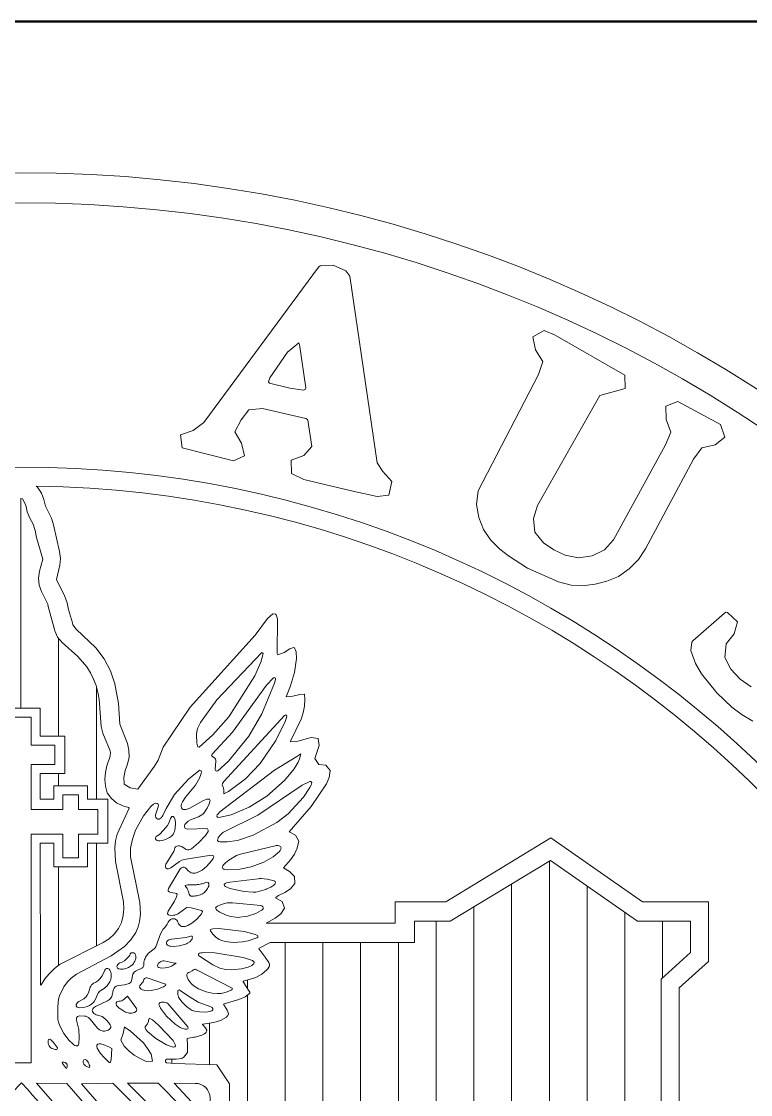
# Model space of a CAD drawing. Extents: x 0 to 34.6, y 0 to 17.
# Drawn here: x 29.75 to 30.233, y 1.789 to 2.5 of the extents above; entities that cross this region are included whole.
import ezdxf

# ---------------------------------------------------------------- set-up
doc = ezdxf.new("R2010")
doc.units = 0
doc.header["$LTSCALE"] = 0.01
doc.header["$MEASUREMENT"] = 0
doc.layers.get('0').update_dxf_attribs({"lineweight": 20})
doc.layers.add('G-ANNO-LOGO-COA~', color=7, linetype='Continuous', lineweight=20)
doc.layers.add('G-ANNO-TTBL', color=7, linetype='Continuous', lineweight=50)

# ---------------------------------------------------------------- blocks, each defined once
blk = doc.blocks.new('LOGO_COA')
at = {"linetype": 'ByBlock', "lineweight": -2, "transparency": 16777216}
h = blk.add_hatch(dxfattribs=at)
h.set_pattern_fill('ANSI31', color=0, scale=0.2, angle=45)
h.paths.add_polyline_path([(-0.01303, 0.36238), (-0.01264, 0.45555), (-0.02159, 0.45555), (-0.02159, 0.43987), (-0.04399, 0.43987), (-0.04399, 0.45555), (-0.05668, 0.45555), (-0.05668, 0.48466), (-0.04399, 0.48466), (-0.04399, 0.49362), (-0.02159, 0.49362), (-0.02159, 0.48466), (-0.01264, 0.48466), (-0.01264, 0.50183), (-0.02831, 0.50183), (-0.02831, 0.52647), (-0.01264, 0.52647), (-0.01264, 0.54513), (0.01274, 0.54513), (0.01274, 0.52647), (0.02917, 0.52647), (0.02917, 0.50183), (0.01274, 0.50183), (0.01274, 0.48466), (0.0217, 0.48466), (0.0217, 0.49362), (0.0441, 0.49362), (0.0441, 0.48466), (0.05754, 0.48466), (0.05754, 0.45555), (0.0441, 0.45555), (0.0441, 0.43987), (0.0217, 0.43987), (0.0217, 0.45555), (0.01274, 0.45555), (0.01303, 0.36159), (0.01337, 0.36181), (0.01594, 0.36578), (0.01872, 0.36916), (0.02202, 0.37244), (0.02561, 0.37519), (0.05446, 0.38976), (0.05834, 0.39234), (0.06175, 0.39538), (0.06455, 0.399), (0.06658, 0.40314), (0.06777, 0.40759), (0.0682, 0.41223), (0.06796, 0.41681), (0.06255, 0.44353), (0.06212, 0.45256), (0.06256, 0.45711), (0.06383, 0.46158), (0.0717, 0.47882), (0.07127, 0.47919), (0.06746, 0.48046), (0.06335, 0.48241), (0.05988, 0.4852), (0.05717, 0.48897), (0.05591, 0.49332), (0.0556, 0.49785), (0.05594, 0.50236), (0.05688, 0.50686), (0.05909, 0.5133), (0.05917, 0.51368), (0.05928, 0.51555), (0.05904, 0.51681), (0.05417, 0.52852), (0.05303, 0.53296), (0.05176, 0.55111), (0.05094, 0.55565), (0.04974, 0.56), (0.04808, 0.56433), (0.04599, 0.56849), (0.04357, 0.57233), (0.03778, 0.57935), (0.0274, 0.58859), (0.02426, 0.59201), (0.02245, 0.59623), (0.02233, 0.59722), (0.01808, 0.61231), (0.01782, 0.61398), (0.01369, 0.62225), (0.01215, 0.62659), (0.01164, 0.63117), (0.0122, 0.63575), (0.01448, 0.64369), (0.01024, 0.65823), (0.00951, 0.66276), (0.0082, 0.66701), (0.00588, 0.67089), (0.00416, 0.67516), (0.00314, 0.67965), (0.00101, 0.68364), (-0.00004, 0.68398), (-0.00062, 0.68371), (-0.00098, 0.68335), (-0.0024, 0.68064), (-0.00348, 0.67618), (-0.00508, 0.67202), (-0.00729, 0.66803), (-0.009, 0.66383), (-0.0106, 0.65491), (-0.01316, 0.64596), (-0.01312, 0.64139), (-0.01138, 0.63235), (-0.01165, 0.62772), (-0.01301, 0.62338), (-0.01772, 0.6129), (-0.01812, 0.61064), (-0.02341, 0.59293), (-0.04285, 0.57321), (-0.04537, 0.56943), (-0.04907, 0.56116), (-0.05035, 0.5567), (-0.05347, 0.52932), (-0.0586, 0.51667), (-0.05836, 0.51201), (-0.05685, 0.50767), (-0.05583, 0.50315), (-0.05536, 0.49859), (-0.05546, 0.49394), (-0.05665, 0.48947), (-0.05923, 0.48566), (-0.06274, 0.48266), (-0.06972, 0.47909), (-0.06995, 0.47878), (-0.06291, 0.46391), (-0.06144, 0.45953), (-0.06064, 0.45502), (-0.06057, 0.44587), (-0.06581, 0.41886), (-0.06628, 0.41433), (-0.06631, 0.40977), (-0.06563, 0.40519), (-0.06399, 0.40083), (-0.06141, 0.39695), (-0.0582, 0.39357), (-0.05455, 0.39078), (-0.02626, 0.37555), (-0.02253, 0.37285), (-0.01907, 0.36976)])
h = blk.add_hatch(dxfattribs=at)
h.set_pattern_fill('ANSI31', color=0, scale=0.2, angle=45)
h.paths.add_polyline_path([(0.35076, 0.4442), (0.28418, 0.40404), (0.26059, 0.40404), (0.26059, 0.38985), (0.16498, 0.38985), (0.15783, 0.38595), (0.15759, 0.38571), (0.15757, 0.38568), (0.15763, 0.38549), (0.15768, 0.3854), (0.15774, 0.38529), (0.15902, 0.38353), (0.16185, 0.38002), (0.1642, 0.37651), (0.16437, 0.3761), (0.16456, 0.37544), (0.16459, 0.37522), (0.16457, 0.37437), (0.1645, 0.37406), (0.16439, 0.37375), (0.16425, 0.37344), (0.16379, 0.3727), (0.1637, 0.37259), (0.16296, 0.37172), (0.15958, 0.36873), (0.15561, 0.36662), (0.14743, 0.36421), (0.14716, 0.36408), (0.14712, 0.36403), (0.14716, 0.36389), (0.14722, 0.36379), (0.14727, 0.36369), (0.14734, 0.36358), (0.1488, 0.3614), (0.15124, 0.35755), (0.15154, 0.35682), (0.15159, 0.35657), (0.15152, 0.35613), (0.15147, 0.35601), (0.1486, 0.35378), (0.14428, 0.35203), (0.13451, 0.34915), (0.13421, 0.34902), (0.13416, 0.34897), (0.13415, 0.34895), (0.13658, 0.34497), (0.13741, 0.34281), (0.13736, 0.34241), (0.13716, 0.3418), (0.13711, 0.3417), (0.137, 0.3415), (0.13673, 0.3411), (0.13665, 0.341), (0.13604, 0.34036), (0.13211, 0.33808), (0.12777, 0.33683), (0.12038, 0.33571), (0.12029, 0.33567), (0.12028, 0.33566), (0.12024, 0.33563), (0.12029, 0.33551), (0.12221, 0.33336), (0.12291, 0.33224), (0.12298, 0.33204), (0.12306, 0.33163), (0.12307, 0.33129), (0.12275, 0.33039), (0.1227, 0.3303), (0.12226, 0.32981), (0.12188, 0.3295), (0.12167, 0.32935), (0.1198, 0.32841), (0.11542, 0.32719), (0.11441, 0.327), (0.11011, 0.3262), (0.1104, 0.32158), (0.11021, 0.31694), (0.10774, 0.31365), (0.10764, 0.31357), (0.10685, 0.31308), (0.1066, 0.31298), (0.10283, 0.3126), (0.09821, 0.31255), (0.09668, 0.31241), (0.09589, 0.31206), (0.09578, 0.31187), (0.09576, 0.31113), (0.09581, 0.31086), (0.09642, 0.31017), (0.09644, 0.31016), (0.09652, 0.31012), (0.1017, 0.30954), (0.12984, 0.30886), (0.13813, 0.29617), (0.13816, 0.28012), (0.42407, 0.28012), (0.42407, 0.3656), (0.44348, 0.38322), (0.44348, 0.40404), (0.40827, 0.40404)])
at = {"color": 0, "linetype": 'ByBlock', "lineweight": -2}
for points in [[(0.2199, 0.68881), (0.18741, 0.69655), (0.1792, 0.70049), (0.17895, 0.7094), (0.18726, 0.71236), (0.1926, 0.71844), (0.1899, 0.73584), (0.18972, 0.73621), (0.18878, 0.73691), (0.1886, 0.737), (0.15998, 0.74366), (0.15104, 0.74268), (0.14584, 0.73607), (0.14168, 0.72809), (0.14602, 0.72071), (0.148, 0.71222), (0.14067, 0.70886), (0.10687, 0.71745), (0.10559, 0.72605), (0.11414, 0.72906), (0.12103, 0.73428), (0.1971, 0.83722), (0.19728, 0.8374), (0.19813, 0.83809), (0.2068, 0.83846), (0.21521, 0.83483), (0.21772, 0.83136), (0.23603, 0.70751), (0.2397, 0.70187), (0.24572, 0.69526), (0.24371, 0.6862), (0.23597, 0.68521)], [(0.3645, 0.62648), (0.35602, 0.62865), (0.3355, 0.63788), (0.32279, 0.64588), (0.31708, 0.65033), (0.31094, 0.65652), (0.30637, 0.66352), (0.30321, 0.67142), (0.30181, 0.68), (0.30286, 0.68899), (0.34287, 0.76618), (0.34558, 0.77467), (0.34082, 0.78247), (0.33897, 0.79111), (0.34656, 0.79518), (0.35382, 0.79208), (0.39998, 0.76568), (0.40013, 0.75683), (0.38346, 0.75214), (0.34208, 0.67939), (0.33947, 0.67081), (0.34038, 0.66174), (0.34597, 0.6547), (0.35294, 0.65), (0.3605, 0.64647), (0.3693, 0.64458), (0.37841, 0.64588), (0.38651, 0.64996), (0.39243, 0.65661), (0.4268, 0.71955), (0.43044, 0.72788), (0.42735, 0.73629), (0.42699, 0.74524), (0.43496, 0.74823), (0.46332, 0.73293), (0.46619, 0.72465), (0.45971, 0.71957), (0.45083, 0.71747), (0.4455, 0.71002), (0.41358, 0.6506), (0.40894, 0.64358), (0.40271, 0.63727), (0.39572, 0.63237), (0.3881, 0.62917), (0.38019, 0.62712), (0.37162, 0.62612)], [(0.18853, 0.75637), (0.18862, 0.75718), (0.1844, 0.78588), (0.18408, 0.78682), (0.18398, 0.78698), (0.17652, 0.781), (0.16483, 0.7639), (0.16387, 0.76132), (0.16439, 0.76053), (0.16454, 0.76046), (0.17799, 0.75702), (0.18711, 0.75581)], [(0.1272, 0.52744), (0.13772, 0.53935), (0.15482, 0.56645), (0.15885, 0.57546), (0.16017, 0.58033), (0.16033, 0.58127), (0.15958, 0.58193), (0.12966, 0.55066), (0.11895, 0.53552), (0.1172, 0.532), (0.11651, 0.52974), (0.11621, 0.52742), (0.11654, 0.52177), (0.11685, 0.5202), (0.11719, 0.51937), (0.11809, 0.51917)], [(0.13743, 0.50986), (0.15098, 0.5264), (0.15959, 0.54127), (0.16788, 0.56169), (0.16851, 0.56408), (0.16864, 0.56501), (0.16775, 0.56546), (0.16737, 0.56522), (0.16259, 0.56026), (0.14012, 0.52907), (0.12658, 0.51465), (0.12631, 0.51378), (0.12692, 0.51307), (0.12832, 0.51203), (0.12891, 0.51131), (0.1291, 0.51054), (0.12912, 0.5097), (0.12869, 0.5046), (0.12883, 0.50375), (0.12964, 0.50333), (0.13046, 0.50354)], [(0.13741, 0.48988), (0.14864, 0.49814), (0.15853, 0.5084), (0.16882, 0.5236), (0.17498, 0.53614), (0.17588, 0.53881), (0.17603, 0.5398), (0.17543, 0.54061), (0.17452, 0.54022), (0.13438, 0.49658), (0.13384, 0.49582), (0.13343, 0.49505), (0.13329, 0.49419), (0.13396, 0.49266), (0.13422, 0.49178), (0.13439, 0.49088), (0.13443, 0.48836)], [(0.18281, 0.51311), (0.16795, 0.50391), (0.13178, 0.47629), (0.13057, 0.47511), (0.13, 0.4744), (0.12964, 0.47355), (0.13023, 0.47284), (0.13115, 0.47273), (0.13922, 0.47436), (0.15111, 0.47941), (0.1629, 0.4868), (0.17457, 0.49724), (0.18093, 0.50492), (0.18355, 0.5092), (0.18452, 0.51141), (0.18543, 0.51482)], [(0.03863, 0.32677), (0.03833, 0.33208), (0.0368, 0.33831), (0.03673, 0.33915), (0.03686, 0.34001), (0.03741, 0.34074), (0.03818, 0.34107), (0.03897, 0.3412), (0.04219, 0.34107), (0.04307, 0.34092), (0.04391, 0.34063), (0.04467, 0.34014), (0.04575, 0.33908), (0.05077, 0.33306), (0.05207, 0.33188), (0.05282, 0.33143), (0.0537, 0.33119), (0.05452, 0.3311), (0.05537, 0.33112), (0.05621, 0.33124), (0.05702, 0.33145), (0.05777, 0.33175), (0.05853, 0.33218), (0.0592, 0.33277), (0.05961, 0.33354), (0.05955, 0.33444), (0.0592, 0.33527), (0.05832, 0.33661), (0.05648, 0.33867), (0.05463, 0.34021), (0.05385, 0.34072), (0.05308, 0.3411), (0.05224, 0.34133), (0.05141, 0.34139), (0.0506, 0.34157), (0.04982, 0.34188), (0.0491, 0.34227), (0.04838, 0.34282), (0.0478, 0.34344), (0.04737, 0.34418), (0.04721, 0.34506), (0.04751, 0.34582), (0.04811, 0.34644), (0.04946, 0.34733), (0.05743, 0.35113), (0.05875, 0.35207), (0.05937, 0.35269), (0.05984, 0.35336), (0.0602, 0.35409), (0.06047, 0.35491), (0.06106, 0.35798), (0.06133, 0.35875), (0.06172, 0.35952), (0.06229, 0.36023), (0.063, 0.36078), (0.06384, 0.36117), (0.06471, 0.36138), (0.0685, 0.36173), (0.07093, 0.36233), (0.0717, 0.36265), (0.0724, 0.36309), (0.07298, 0.36375), (0.07332, 0.36452), (0.07421, 0.36876), (0.07454, 0.36955), (0.07503, 0.37019), (0.07577, 0.37075), (0.08006, 0.37286), (0.0807, 0.37334), (0.08121, 0.37408), (0.08139, 0.37489), (0.08149, 0.3767), (0.08163, 0.37758), (0.08187, 0.37844), (0.08219, 0.37929), (0.08258, 0.38011), (0.08351, 0.38154), (0.08457, 0.38272), (0.08818, 0.38558), (0.08879, 0.38623), (0.08929, 0.38699), (0.09238, 0.3955), (0.09351, 0.39764), (0.09406, 0.39838), (0.09526, 0.39968), (0.09678, 0.40193), (0.09752, 0.40328), (0.09799, 0.40398), (0.09852, 0.40458), (0.09915, 0.40505), (0.10002, 0.40539), (0.10089, 0.4055), (0.10182, 0.40549), (0.10267, 0.40514), (0.10324, 0.40457), (0.1037, 0.40386), (0.10446, 0.40226), (0.10493, 0.40153), (0.10558, 0.40089), (0.10633, 0.40048), (0.10719, 0.4003), (0.10803, 0.40033), (0.1088, 0.40049), (0.11044, 0.4011), (0.11314, 0.40262), (0.11624, 0.40511), (0.11852, 0.40752), (0.11952, 0.40887), (0.11994, 0.40959), (0.12023, 0.41041), (0.11959, 0.41101), (0.11265, 0.41272), (0.10997, 0.413), (0.10912, 0.41262), (0.10432, 0.40907), (0.10359, 0.40863), (0.1028, 0.40825), (0.10193, 0.40797), (0.10101, 0.40782), (0.09933, 0.40779), (0.09844, 0.4079), (0.09763, 0.4082), (0.09712, 0.40889), (0.09721, 0.4098), (0.09755, 0.41057), (0.10178, 0.41718), (0.10306, 0.42), (0.10331, 0.42078), (0.10344, 0.42167), (0.10295, 0.42221), (0.10212, 0.42249), (0.09896, 0.42301), (0.09808, 0.42333), (0.0975, 0.42394), (0.0974, 0.42479), (0.09762, 0.42565), (0.10516, 0.43818), (0.10571, 0.43884), (0.1064, 0.43937), (0.10721, 0.43967), (0.10812, 0.43964), (0.10893, 0.43927), (0.1096, 0.43867), (0.11068, 0.43735), (0.11132, 0.43682), (0.11203, 0.43636), (0.11278, 0.436), (0.11358, 0.43575), (0.11448, 0.43567), (0.11529, 0.43574), (0.11615, 0.43592), (0.11779, 0.43652), (0.1201, 0.43782), (0.12298, 0.44015), (0.12638, 0.44408), (0.12729, 0.44546), (0.12766, 0.44628), (0.12762, 0.44715), (0.12685, 0.44755), (0.12597, 0.4476), (0.10814, 0.44485), (0.10651, 0.44429), (0.10502, 0.4435), (0.09924, 0.43923), (0.09843, 0.43877), (0.09764, 0.43858), (0.09679, 0.43868), (0.09602, 0.4392), (0.09566, 0.43997), (0.09568, 0.44087), (0.096, 0.44168), (0.1009, 0.44937), (0.10128, 0.45014), (0.10156, 0.45087), (0.10164, 0.45174), (0.1019, 0.45255), (0.10242, 0.45325), (0.10314, 0.4537), (0.10403, 0.45391), (0.10491, 0.45387), (0.10572, 0.45367), (0.10656, 0.45332), (0.10876, 0.45186), (0.10949, 0.45151), (0.11033, 0.4513), (0.1112, 0.4513), (0.11206, 0.45147), (0.11289, 0.45188), (0.11768, 0.4558), (0.12216, 0.46067), (0.1235, 0.46259), (0.12389, 0.46341), (0.12396, 0.4643), (0.12352, 0.46506), (0.12273, 0.46524), (0.11045, 0.46494), (0.10966, 0.46505), (0.1088, 0.46538), (0.10834, 0.46613), (0.10833, 0.46701), (0.10863, 0.46789), (0.1091, 0.46859), (0.10963, 0.46918), (0.11085, 0.47017), (0.11231, 0.47105), (0.11764, 0.47315), (0.11972, 0.47429), (0.12043, 0.47481), (0.12102, 0.47543), (0.12325, 0.47878), (0.1246, 0.4816), (0.12512, 0.48318), (0.12523, 0.48393), (0.12486, 0.4847), (0.12402, 0.48485), (0.12313, 0.48473), (0.12088, 0.48397), (0.11186, 0.47885), (0.11016, 0.47816), (0.10927, 0.47794), (0.10839, 0.47784), (0.10753, 0.47793), (0.10677, 0.4783), (0.10627, 0.47899), (0.10611, 0.47991), (0.1062, 0.48079), (0.10641, 0.48159), (0.10703, 0.48306), (0.10896, 0.48605), (0.11562, 0.49413), (0.11832, 0.49871), (0.11925, 0.50109), (0.11945, 0.50199), (0.11949, 0.50286), (0.11938, 0.50363), (0.11853, 0.50396), (0.11771, 0.50357), (0.11095, 0.49806), (0.10172, 0.48793), (0.09611, 0.4786), (0.09395, 0.474), (0.09348, 0.47321), (0.09294, 0.47248), (0.09232, 0.4719), (0.09152, 0.47153), (0.0907, 0.4716), (0.08994, 0.47203), (0.08935, 0.4727), (0.08912, 0.47349), (0.08915, 0.47435), (0.09089, 0.47969), (0.09105, 0.48058), (0.09088, 0.48139), (0.09028, 0.482), (0.08941, 0.48212), (0.08862, 0.48186), (0.08783, 0.4814), (0.08606, 0.47989), (0.08122, 0.47377), (0.07596, 0.46424), (0.07378, 0.45837), (0.07267, 0.45239), (0.07261, 0.44652), (0.07874, 0.41627), (0.07913, 0.40847), (0.07859, 0.40367), (0.07766, 0.4002), (0.07601, 0.39646), (0.07276, 0.39167), (0.06854, 0.38722), (0.05971, 0.38095), (0.0369, 0.36892), (0.03332, 0.36629), (0.03083, 0.36382), (0.02842, 0.36044), (0.02553, 0.35456), (0.02478, 0.35224), (0.02434, 0.34751), (0.02452, 0.33876), (0.02481, 0.33703), (0.02567, 0.33455), (0.02841, 0.32943), (0.03188, 0.3249), (0.03428, 0.32259), (0.03501, 0.32205), (0.03573, 0.32162), (0.0366, 0.32133), (0.03747, 0.32144), (0.0381, 0.32198), (0.03838, 0.32286)], [(0.14343, 0.45736), (0.15381, 0.46084), (0.16944, 0.4693), (0.17703, 0.47495), (0.18706, 0.48607), (0.19133, 0.49245), (0.19213, 0.49405), (0.19245, 0.49491), (0.1926, 0.49588), (0.19195, 0.49647), (0.19129, 0.49637), (0.1862, 0.49402), (0.15683, 0.47415), (0.13424, 0.46288), (0.1335, 0.4624), (0.1329, 0.46189), (0.13171, 0.46063), (0.13114, 0.45989), (0.13065, 0.45912), (0.1303, 0.45834), (0.13019, 0.45743), (0.1308, 0.45671), (0.13163, 0.4565), (0.13669, 0.45643)], [(0.08908, 0.45838), (0.08904, 0.45924), (0.08953, 0.45999), (0.09167, 0.46145), (0.09447, 0.46414), (0.09698, 0.46738), (0.09785, 0.46887), (0.09845, 0.47029), (0.09901, 0.47191), (0.0994, 0.47264), (0.09998, 0.47322), (0.10092, 0.47323), (0.10146, 0.47268), (0.10183, 0.47184), (0.10204, 0.47099), (0.1023, 0.46859), (0.10216, 0.46571), (0.1019, 0.46416), (0.10167, 0.46332), (0.10137, 0.46247), (0.10097, 0.46172), (0.1004, 0.46099), (0.09975, 0.46035), (0.09839, 0.45933), (0.09615, 0.45816), (0.09375, 0.45738), (0.09201, 0.45713), (0.0911, 0.45715), (0.09024, 0.45732), (0.08949, 0.45774)], [(0.15251, 0.43997), (0.16081, 0.4431), (0.16703, 0.44664), (0.16992, 0.44889), (0.17114, 0.45011), (0.17166, 0.45078), (0.17213, 0.45158), (0.17235, 0.45254), (0.17192, 0.45341), (0.17103, 0.45384), (0.17011, 0.45401), (0.16921, 0.45405), (0.14546, 0.44839), (0.14284, 0.44742), (0.13775, 0.44441), (0.13537, 0.44252), (0.13421, 0.44134), (0.13368, 0.44061), (0.13332, 0.43977), (0.13362, 0.4389), (0.13433, 0.43848), (0.13514, 0.43819), (0.13677, 0.43796), (0.14504, 0.43845)], [(0.12089, 0.4225), (0.12152, 0.42302), (0.12212, 0.42361), (0.12268, 0.42426), (0.12318, 0.42493), (0.12362, 0.42563), (0.12403, 0.42644), (0.12434, 0.42723), (0.12453, 0.4281), (0.12448, 0.42896), (0.12398, 0.42966), (0.12312, 0.42969), (0.12239, 0.42951), (0.12173, 0.4293), (0.12085, 0.429), (0.1201, 0.42878), (0.11933, 0.4286), (0.11861, 0.42846), (0.11783, 0.42833), (0.1173, 0.42825), (0.11675, 0.42818), (0.11619, 0.42812), (0.11564, 0.42806), (0.11508, 0.42801), (0.11425, 0.42796), (0.11332, 0.42793), (0.11115, 0.42792), (0.11056, 0.42791), (0.10974, 0.42787), (0.10877, 0.42765), (0.10905, 0.42685), (0.10955, 0.42628), (0.11009, 0.42559), (0.11054, 0.42474), (0.11074, 0.42392), (0.11094, 0.42329), (0.11115, 0.42269), (0.11146, 0.42187), (0.11184, 0.42114), (0.11252, 0.42061), (0.11333, 0.4205), (0.11409, 0.42052), (0.1148, 0.42058), (0.11567, 0.42068), (0.11641, 0.4208), (0.11717, 0.42097), (0.11793, 0.42118), (0.11867, 0.42142), (0.11954, 0.42176), (0.12029, 0.42212)], [(0.16251, 0.42505), (0.16544, 0.42639), (0.16682, 0.42728), (0.16748, 0.42782), (0.16806, 0.42842), (0.16852, 0.42923), (0.16835, 0.43013), (0.16762, 0.43058), (0.16304, 0.43172), (0.159, 0.43216), (0.1581, 0.43216), (0.15717, 0.43208), (0.13844, 0.42989), (0.13612, 0.42929), (0.13529, 0.42892), (0.13463, 0.4283), (0.13485, 0.42735), (0.13558, 0.42681), (0.13843, 0.42561), (0.14795, 0.42354), (0.15389, 0.42312), (0.15567, 0.42324), (0.1621, 0.4249)], [(0.16039, 0.41212), (0.16055, 0.41261), (0.1603, 0.41348), (0.15961, 0.41409), (0.15886, 0.41443), (0.14019, 0.41619), (0.1365, 0.41602), (0.13492, 0.41574), (0.13227, 0.41482), (0.13017, 0.41382), (0.12942, 0.41338), (0.12886, 0.41272), (0.12921, 0.41187), (0.12978, 0.41129), (0.13174, 0.40993), (0.13592, 0.408), (0.13891, 0.40711), (0.14223, 0.4065), (0.14315, 0.40642), (0.15005, 0.40736), (0.15553, 0.40911), (0.15873, 0.41071), (0.1595, 0.41124), (0.16018, 0.41185), (0.16039, 0.41212)], [(0.15038, 0.39098), (0.15547, 0.39259), (0.15627, 0.39294), (0.15696, 0.39333), (0.1569, 0.39424), (0.1554, 0.39504), (0.14785, 0.39712), (0.13116, 0.39899), (0.12717, 0.39887), (0.12619, 0.39869), (0.12534, 0.39818), (0.12549, 0.39754), (0.12589, 0.39682), (0.12699, 0.39544), (0.12917, 0.39343), (0.13138, 0.39189), (0.13302, 0.39107), (0.13532, 0.39042), (0.14046, 0.38989), (0.14666, 0.39025)], [(0.10962, 0.38889), (0.11034, 0.38929), (0.11175, 0.39035), (0.11291, 0.39155), (0.11344, 0.3923), (0.11379, 0.3931), (0.1135, 0.39397), (0.11257, 0.39399), (0.11166, 0.39381), (0.10937, 0.39314), (0.0998, 0.39203), (0.09891, 0.39183), (0.09805, 0.39154), (0.0973, 0.39113), (0.09667, 0.39051), (0.09637, 0.38972), (0.09644, 0.38887), (0.0969, 0.38818), (0.09758, 0.38772), (0.09835, 0.38744), (0.09922, 0.38727), (0.10088, 0.38716), (0.10508, 0.3876), (0.10892, 0.3886)], [(0.06472, 0.37244), (0.06392, 0.3729), (0.06353, 0.37372), (0.06367, 0.37455), (0.06413, 0.37531), (0.06476, 0.37588), (0.06547, 0.37629), (0.0671, 0.37689), (0.06849, 0.37774), (0.07044, 0.37939), (0.07161, 0.38071), (0.07211, 0.38147), (0.07244, 0.38226), (0.07296, 0.38295), (0.07381, 0.38303), (0.07469, 0.38288), (0.0754, 0.38245), (0.07583, 0.38164), (0.076, 0.38086), (0.07608, 0.37998), (0.07602, 0.3791), (0.0758, 0.37823), (0.07546, 0.37739), (0.07505, 0.37667), (0.07457, 0.37599), (0.074, 0.37534), (0.07267, 0.37419), (0.07113, 0.37325), (0.06945, 0.37257), (0.06858, 0.37235), (0.0677, 0.37221), (0.06681, 0.37216), (0.06594, 0.3722), (0.06507, 0.37235)], [(0.10083, 0.37626), (0.09495, 0.37764), (0.09406, 0.37763), (0.09323, 0.3774), (0.09249, 0.37701), (0.09178, 0.37653), (0.09121, 0.37601), (0.0907, 0.37534), (0.09043, 0.37457), (0.09064, 0.37367), (0.09125, 0.37317), (0.09213, 0.37292), (0.09293, 0.37285), (0.09551, 0.37302), (0.09791, 0.37351), (0.09965, 0.37411), (0.10038, 0.37448), (0.1027, 0.37603)], [(0.14786, 0.37278), (0.15047, 0.37353), (0.15213, 0.37424), (0.15294, 0.37467), (0.15365, 0.37515), (0.15428, 0.37576), (0.15454, 0.3767), (0.15402, 0.37731), (0.15327, 0.37778), (0.14723, 0.37988), (0.12844, 0.38301), (0.12183, 0.38321), (0.12008, 0.38306), (0.1192, 0.38291), (0.11835, 0.38265), (0.11757, 0.38221), (0.11758, 0.3813), (0.11815, 0.3807), (0.12704, 0.37496), (0.13178, 0.37287), (0.13557, 0.37193), (0.13924, 0.37164), (0.14603, 0.37239)], [(0.03707, 0.34712), (0.03662, 0.3479), (0.03663, 0.34875), (0.03698, 0.34947), (0.03755, 0.35011), (0.03824, 0.35065), (0.04167, 0.35255), (0.04235, 0.35307), (0.04295, 0.35364), (0.04348, 0.35428), (0.04396, 0.355), (0.04472, 0.35654), (0.0459, 0.36019), (0.04625, 0.36097), (0.04675, 0.36172), (0.04738, 0.36231), (0.04815, 0.36279), (0.04967, 0.36353), (0.05102, 0.36452), (0.05228, 0.3658), (0.05369, 0.36776), (0.05559, 0.37146), (0.0561, 0.37207), (0.05677, 0.37252), (0.05761, 0.37258), (0.05839, 0.3721), (0.05889, 0.37144), (0.05927, 0.37067), (0.05954, 0.36988), (0.0597, 0.36905), (0.05978, 0.36819), (0.05976, 0.36732), (0.05965, 0.36643), (0.05946, 0.36555), (0.05883, 0.36381), (0.05804, 0.36236), (0.05703, 0.36105), (0.05583, 0.3599), (0.05516, 0.35941), (0.05299, 0.35811), (0.05225, 0.35754), (0.05164, 0.35691), (0.05113, 0.35619), (0.05069, 0.35537), (0.04942, 0.35227), (0.04851, 0.35077), (0.04799, 0.35012), (0.04743, 0.34954), (0.04681, 0.34901), (0.0454, 0.34809), (0.04382, 0.34738), (0.04223, 0.34692), (0.0406, 0.34665), (0.03887, 0.34658), (0.03801, 0.34667), (0.03722, 0.34698)], [(0.1376, 0.35753), (0.13916, 0.35829), (0.13984, 0.35869), (0.13994, 0.3596), (0.11635, 0.3718), (0.11553, 0.37204), (0.11463, 0.37186), (0.11336, 0.37097), (0.11183, 0.37023), (0.11097, 0.36992), (0.11025, 0.36942), (0.10987, 0.36859), (0.1099, 0.36779), (0.11014, 0.36692), (0.11084, 0.36537), (0.11181, 0.3638), (0.1129, 0.3625), (0.11474, 0.36089), (0.11769, 0.3591), (0.12263, 0.3571), (0.12657, 0.35617), (0.13005, 0.35592), (0.13257, 0.35611), (0.13585, 0.35688)], [(0.09043, 0.35894), (0.09433, 0.3604), (0.0951, 0.36081), (0.09569, 0.36129), (0.09588, 0.36218), (0.0951, 0.36249), (0.08433, 0.3662), (0.08345, 0.36635), (0.08261, 0.36635), (0.0818, 0.36603), (0.08143, 0.36519), (0.08128, 0.36441), (0.08088, 0.3637), (0.08037, 0.36305), (0.07917, 0.36182), (0.07869, 0.36112), (0.07853, 0.36023), (0.07894, 0.35946), (0.07967, 0.3589), (0.08046, 0.35851), (0.08132, 0.35821), (0.0821, 0.35803), (0.08382, 0.35786), (0.0863, 0.35802)], [(0.12553, 0.34426), (0.1264, 0.34459), (0.12708, 0.34514), (0.12717, 0.34605), (0.12659, 0.34675), (0.12583, 0.34726), (0.11736, 0.35039), (0.11024, 0.35472), (0.10554, 0.35809), (0.10471, 0.35848), (0.10398, 0.35791), (0.10389, 0.35714), (0.10396, 0.35535), (0.1041, 0.35449), (0.10435, 0.3537), (0.10471, 0.35297), (0.10647, 0.35049), (0.1096, 0.34735), (0.11199, 0.34559), (0.11344, 0.34484), (0.1151, 0.3443), (0.11827, 0.34378), (0.12247, 0.34374), (0.12487, 0.34409)], [(0.06886, 0.35266), (0.06833, 0.35218), (0.06759, 0.35163), (0.06688, 0.35123), (0.066, 0.35103), (0.06516, 0.35098), (0.06433, 0.35082), (0.06352, 0.35045), (0.06298, 0.34978), (0.06299, 0.34887), (0.0634, 0.34805), (0.06394, 0.34739), (0.06513, 0.34632), (0.06787, 0.34447), (0.06928, 0.34376), (0.07094, 0.34317), (0.07172, 0.34301), (0.07263, 0.34293), (0.07349, 0.34296), (0.07432, 0.34313), (0.07512, 0.34341), (0.07592, 0.34384), (0.0766, 0.34443), (0.07684, 0.34525), (0.07659, 0.34607), (0.07616, 0.34681), (0.07049, 0.35428)], [(0.11085, 0.33305), (0.11047, 0.33391), (0.09726, 0.34933), (0.09653, 0.34976), (0.09574, 0.35003), (0.09488, 0.3502), (0.09399, 0.35027), (0.09314, 0.35024), (0.09224, 0.35005), (0.09148, 0.34949), (0.09142, 0.34864), (0.09167, 0.34779), (0.09244, 0.34627), (0.09646, 0.34106), (0.10215, 0.33572), (0.10471, 0.33389), (0.1055, 0.33343), (0.1071, 0.33276), (0.108, 0.33253), (0.10883, 0.33241), (0.10965, 0.33241), (0.11049, 0.33267)], [(0.10077, 0.32486), (0.09117, 0.33505), (0.08708, 0.33848), (0.08628, 0.33903), (0.08543, 0.33947), (0.0848, 0.33908), (0.0845, 0.33835), (0.0844, 0.3375), (0.08422, 0.33673), (0.08382, 0.33597), (0.08267, 0.33467), (0.08226, 0.33391), (0.08226, 0.33298), (0.08269, 0.33218), (0.08374, 0.3309), (0.08941, 0.32622), (0.09647, 0.32209), (0.0994, 0.32087), (0.1002, 0.32063), (0.1011, 0.32045), (0.10201, 0.3206), (0.10226, 0.32143), (0.10206, 0.32221)], [(0.08716, 0.3112), (0.08619, 0.31575), (0.08393, 0.31966), (0.08108, 0.32325), (0.0724, 0.33123), (0.06869, 0.33382), (0.06849, 0.33387), (0.06771, 0.32948), (0.06627, 0.3251), (0.06838, 0.3212), (0.07145, 0.31806), (0.07507, 0.3152), (0.07886, 0.31287), (0.0829, 0.31092)], [(0.0242, 0.31993), (0.02159, 0.32351), (0.01984, 0.32533), (0.01915, 0.32586), (0.0183, 0.32563), (0.01801, 0.32477), (0.01798, 0.32391), (0.01811, 0.32309), (0.01835, 0.32225), (0.01871, 0.32145), (0.01919, 0.32074), (0.01985, 0.3201), (0.02055, 0.31965), (0.02132, 0.31931), (0.02211, 0.31906), (0.02297, 0.31892), (0.0238, 0.31895), (0.02428, 0.31978)], [(0.05978, 0.31203), (0.06019, 0.31952), (0.05872, 0.32056), (0.05441, 0.32232), (0.05273, 0.32269), (0.05173, 0.32274), (0.05082, 0.32251), (0.05019, 0.32176), (0.05016, 0.32083), (0.05045, 0.31987), (0.05052, 0.3197), (0.05267, 0.31634), (0.05517, 0.31352), (0.05849, 0.31041), (0.05917, 0.30998)], [(0.03066, 0.30806), (0.03053, 0.30897), (0.0301, 0.30975), (0.0293, 0.3103), (0.02837, 0.31057), (0.02737, 0.31054), (0.02747, 0.30968), (0.02947, 0.307), (0.03024, 0.30637), (0.03064, 0.30727)], [(0.04497, 0.3096), (0.04454, 0.31043), (0.04399, 0.31122), (0.04333, 0.31187), (0.04253, 0.31221), (0.04163, 0.31198), (0.04115, 0.31113), (0.04124, 0.31019), (0.04165, 0.3093), (0.04229, 0.30854), (0.04284, 0.30811), (0.04366, 0.30757), (0.04447, 0.30715), (0.04544, 0.30708), (0.04555, 0.308), (0.04529, 0.30885)], [(-0.01394, 0.2811), (0.00056, 0.28086), (0.0145, 0.28086), (0.01299, 0.28257), (0.01297, 0.28259), (0.01295, 0.28261), (0.0129, 0.28266), (0.01283, 0.28275), (0.01275, 0.28284), (0.01266, 0.28293), (0.00999, 0.28602), (0.00746, 0.28896), (0.00448, 0.29239), (0.00027, 0.29677), (-0.006, 0.29016), (-0.00908, 0.28675)], [(0.04358, 0.28112), (0.03029, 0.2965), (0.0104, 0.29654), (0.02405, 0.28086)], [(0.06084, 0.29658), (0.04014, 0.29617), (0.05343, 0.28088), (0.07656, 0.28086)], [(0.09078, 0.29654), (0.07063, 0.29654), (0.08625, 0.28086), (0.10641, 0.28086)]]:
    blk.add_lwpolyline(points, close=True, dxfattribs=at)
for points in [[(0.0102, 0.69223), (0.01098, 0.69136), (0.01357, 0.68752), (0.0151, 0.68334), (0.01624, 0.67885), (0.0202, 0.67088), (0.02153, 0.66648), (0.02561, 0.64879), (0.02611, 0.64423), (0.02587, 0.63975), (0.02363, 0.63022), (0.02913, 0.61914), (0.03066, 0.61476), (0.03153, 0.61035), (0.03419, 0.60148), (0.03441, 0.60016), (0.03652, 0.59749), (0.0497, 0.58513), (0.05522, 0.57784), (0.05938, 0.56974), (0.06224, 0.56122), (0.06457, 0.5481), (0.06548, 0.53438), (0.07052, 0.52169), (0.07156, 0.51718), (0.07161, 0.51257), (0.07053, 0.50805), (0.06895, 0.50376), (0.06804, 0.49922), (0.06847, 0.49469), (0.07224, 0.49223), (0.07748, 0.49144), (0.08842, 0.50663), (0.09078, 0.51064), (0.09424, 0.51923), (0.11215, 0.54582), (0.15518, 0.59335), (0.16328, 0.60451), (0.16682, 0.60748), (0.16865, 0.60723), (0.16902, 0.60697), (0.17002, 0.60414), (0.16969, 0.58122), (0.17007, 0.58038), (0.17024, 0.58028), (0.1743, 0.58184), (0.1781, 0.58442), (0.18058, 0.58529), (0.18108, 0.58505), (0.18234, 0.58247), (0.18258, 0.57785), (0.18125, 0.56868), (0.17861, 0.55989), (0.17555, 0.55259), (0.18017, 0.55291), (0.18461, 0.55402), (0.18766, 0.55432), (0.18779, 0.55417), (0.18812, 0.55097), (0.18773, 0.54647), (0.18695, 0.54205), (0.1856, 0.53769), (0.17849, 0.52329), (0.17863, 0.52272), (0.18342, 0.5232), (0.19229, 0.52552), (0.19687, 0.525), (0.19749, 0.5204), (0.19475, 0.51163), (0.19738, 0.50783), (0.20189, 0.50726), (0.20486, 0.50369), (0.2042, 0.49915), (0.20238, 0.49491), (0.19226, 0.47987), (0.17775, 0.46311), (0.18173, 0.46088), (0.18395, 0.45685), (0.18299, 0.45234), (0.18108, 0.44832), (0.1785, 0.44448), (0.174, 0.43928), (0.17792, 0.43675), (0.18128, 0.43361), (0.18143, 0.429), (0.17847, 0.42542), (0.17484, 0.42284), (0.17063, 0.42089), (0.16879, 0.41958), (0.16887, 0.41913), (0.17292, 0.41694), (0.17464, 0.41262), (0.17209, 0.40876), (0.16842, 0.40592), (0.16242, 0.40257), (0.2479, 0.40255), (0.2479, 0.41673), (0.28137, 0.41673), (0.35083, 0.4592), (0.41164, 0.41673), (0.45543, 0.41673), (0.45543, 0.37731), (0.43602, 0.35985), (0.43602, 0.28086)], [(-0.01264, 0.54513), (0.01274, 0.54513), (0.01274, 0.52647), (0.02917, 0.52647), (0.02917, 0.50183), (0.01274, 0.50183), (0.01274, 0.48466), (0.0217, 0.48466), (0.0217, 0.49362), (0.0441, 0.49362), (0.0441, 0.48466), (0.05754, 0.48466), (0.05754, 0.45555), (0.0441, 0.45555), (0.0441, 0.43987), (0.0217, 0.43987), (0.0217, 0.45555), (0.01274, 0.45555), (0.01303, 0.36159), (0.01337, 0.36181), (0.01594, 0.36578), (0.01872, 0.36916), (0.02202, 0.37244), (0.02561, 0.37519), (0.05446, 0.38976), (0.05834, 0.39234), (0.06175, 0.39538), (0.06455, 0.399), (0.06658, 0.40314), (0.06777, 0.40759), (0.0682, 0.41223), (0.06796, 0.41681), (0.06255, 0.44353), (0.06212, 0.45256), (0.06256, 0.45711), (0.06383, 0.46158), (0.0717, 0.47882), (0.07127, 0.47919), (0.06746, 0.48046), (0.06335, 0.48241), (0.05988, 0.4852), (0.05717, 0.48897), (0.05591, 0.49332), (0.0556, 0.49785), (0.05594, 0.50236), (0.05688, 0.50686), (0.05909, 0.5133), (0.05917, 0.51368), (0.05928, 0.51555), (0.05904, 0.51681), (0.05417, 0.52852), (0.05303, 0.53296), (0.05176, 0.55111), (0.05094, 0.55565), (0.04974, 0.56), (0.04808, 0.56433), (0.04599, 0.56849), (0.04357, 0.57233), (0.03778, 0.57935), (0.0274, 0.58859), (0.02426, 0.59201), (0.02245, 0.59623), (0.02233, 0.59722), (0.01808, 0.61231), (0.01782, 0.61398), (0.01369, 0.62225), (0.01215, 0.62659), (0.01164, 0.63117), (0.0122, 0.63575), (0.01448, 0.64369), (0.01024, 0.65823), (0.00951, 0.66276), (0.0082, 0.66701), (0.00588, 0.67089), (0.00416, 0.67516), (0.00314, 0.67965), (0.00101, 0.68364), (-0.00004, 0.68398)], [(0.48471, 0.5365), (0.47769, 0.54064), (0.47087, 0.54569), (0.4608, 0.55524), (0.45061, 0.56786), (0.44681, 0.57458), (0.44372, 0.58321), (0.44439, 0.58886), (0.44507, 0.58976), (0.46586, 0.60802), (0.46671, 0.60852), (0.46693, 0.60858), (0.46785, 0.60838), (0.47456, 0.60233), (0.47227, 0.59441), (0.4671, 0.58762), (0.46623, 0.57871), (0.47005, 0.57099), (0.47638, 0.56433), (0.48353, 0.5591)], [(-0.00667, 0.30998), (0.00677, 0.30998), (0.00677, 0.46152), (0.02767, 0.46152), (0.02767, 0.44584), (0.03813, 0.44584), (0.03813, 0.46152), (0.05082, 0.46152), (0.05082, 0.47794), (0.03813, 0.47794), (0.03813, 0.48765), (0.02767, 0.48765), (0.02767, 0.47794), (0.00677, 0.47794), (0.00677, 0.5078), (0.02245, 0.5078), (0.02245, 0.52049), (0.00677, 0.52049), (0.00677, 0.53916), (-0.00666, 0.53916)], [(0.42407, 0.28012), (0.42407, 0.3656), (0.44348, 0.38322), (0.44348, 0.40404), (0.40827, 0.40404), (0.35076, 0.4442), (0.28418, 0.40404), (0.26059, 0.40404), (0.26059, 0.38985), (0.16498, 0.38985), (0.15783, 0.38595), (0.15759, 0.38571), (0.15757, 0.38568), (0.15763, 0.38549), (0.15768, 0.3854), (0.15774, 0.38529), (0.15902, 0.38353), (0.16185, 0.38002), (0.1642, 0.37651), (0.16437, 0.3761), (0.16456, 0.37544), (0.16459, 0.37522), (0.16457, 0.37437), (0.1645, 0.37406), (0.16439, 0.37375), (0.16425, 0.37344), (0.16379, 0.3727), (0.1637, 0.37259), (0.16296, 0.37172), (0.15958, 0.36873), (0.15561, 0.36662), (0.14743, 0.36421), (0.14716, 0.36408), (0.14712, 0.36403), (0.14716, 0.36389), (0.14722, 0.36379), (0.14727, 0.36369), (0.14734, 0.36358), (0.1488, 0.3614), (0.15124, 0.35755), (0.15154, 0.35682), (0.15159, 0.35657), (0.15152, 0.35613), (0.15147, 0.35601), (0.1486, 0.35378), (0.14428, 0.35203), (0.13451, 0.34915), (0.13421, 0.34902), (0.13416, 0.34897), (0.13415, 0.34895), (0.13658, 0.34497), (0.13741, 0.34281), (0.13736, 0.34241), (0.13716, 0.3418), (0.13711, 0.3417), (0.137, 0.3415), (0.13673, 0.3411), (0.13665, 0.341), (0.13604, 0.34036), (0.13211, 0.33808), (0.12777, 0.33683), (0.12038, 0.33571), (0.12029, 0.33567), (0.12028, 0.33566), (0.12024, 0.33563), (0.12029, 0.33551), (0.12221, 0.33336), (0.12291, 0.33224), (0.12298, 0.33204), (0.12306, 0.33163), (0.12307, 0.33129), (0.12275, 0.33039), (0.1227, 0.3303), (0.12226, 0.32981), (0.12188, 0.3295), (0.12167, 0.32935), (0.1198, 0.32841), (0.11542, 0.32719), (0.11441, 0.327), (0.11011, 0.3262), (0.1104, 0.32158), (0.11021, 0.31694), (0.10774, 0.31365), (0.10764, 0.31357), (0.10685, 0.31308), (0.1066, 0.31298), (0.10283, 0.3126), (0.09821, 0.31255), (0.09668, 0.31241), (0.09589, 0.31206), (0.09578, 0.31187), (0.09576, 0.31113), (0.09581, 0.31086), (0.09642, 0.31017), (0.09644, 0.31016), (0.09652, 0.31012), (0.1017, 0.30954), (0.12984, 0.30886), (0.13813, 0.29617), (0.13816, 0.28012)]]:
    blk.add_lwpolyline(points, dxfattribs=at)
blk.add_lwpolyline([(0.11538, 0.2965), (0.10139, 0.29654), (0.11614, 0.28098), (0.12547, 0.28086), (0.12535, 0.28671, 0.407517)], format="xyb", close=True, dxfattribs=at)
for radius in [0.89999, 0.87999, 0.70499]:
    blk.add_circle((0.0001, -0.00018), radius, dxfattribs=at)
blk.add_arc((0.0001, -0.00018), 0.69249, 270.28905, 89.16412, dxfattribs=at)

msp = doc.modelspace()

# ---------------------------------------------------------------- linework, layer by layer
at = {"layer": 'G-ANNO-TTBL'}
msp.add_lwpolyline([(30.99999, 2.5), (28.49999, 2.5)], dxfattribs=at)

# ---------------------------------------------------------------- block references
at = {"layer": 'G-ANNO-LOGO-COA~'}
msp.add_blockref('LOGO_COA', (29.75003, 1.5), dxfattribs=at)

doc.saveas('drawing.dxf')
